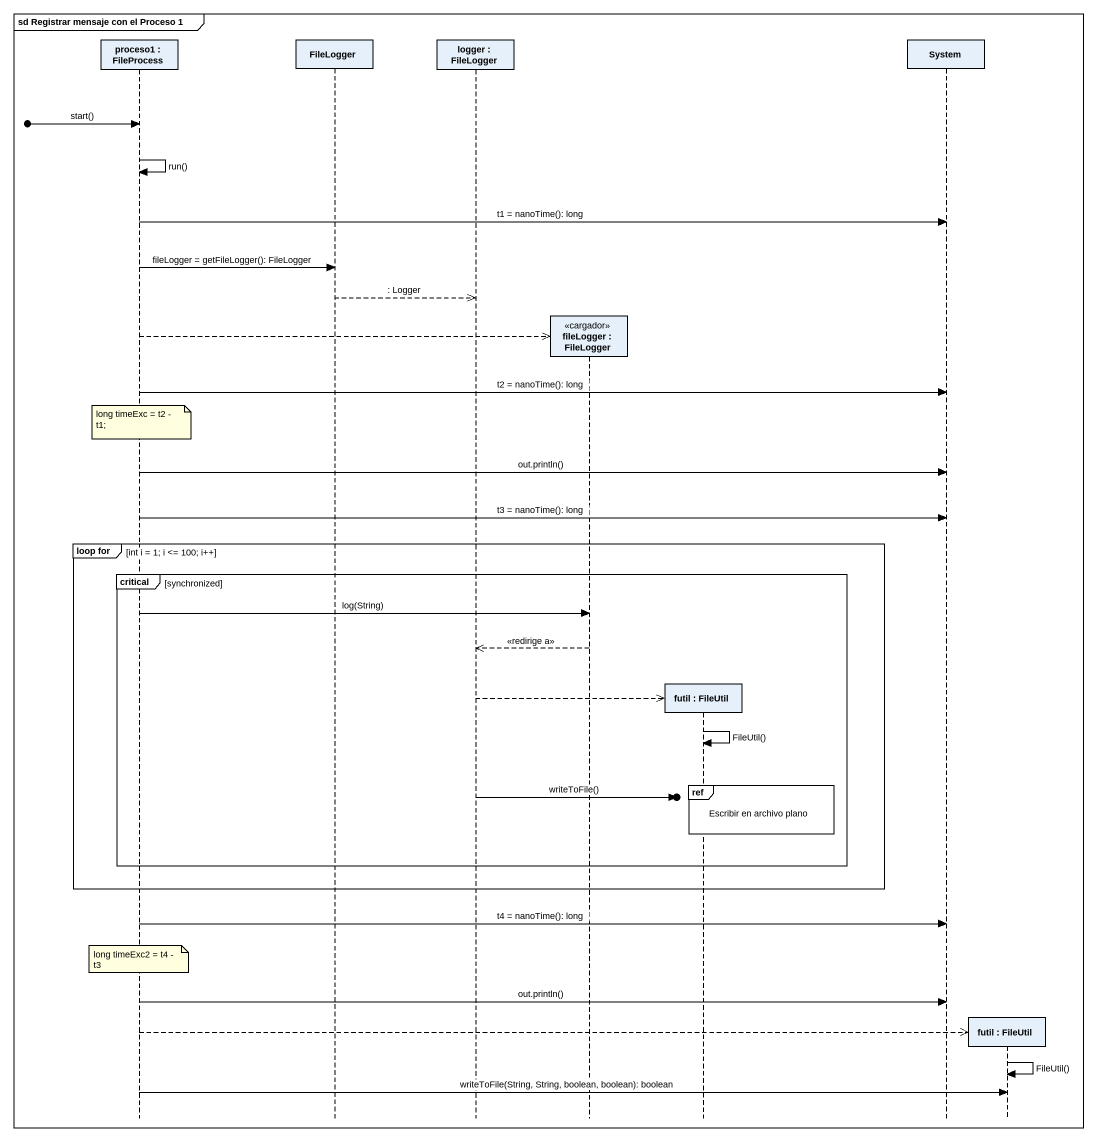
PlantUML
@startuml
mainframe sd Registrar mensaje con el Proceso 1
hide footbox
participant "proceso1 : FileProcess" as proceso1
participant FileLogger
participant "logger : FileLogger" as logger
participant "fileLogger : FileLogger" as fileLogger <<cargador>>
participant "futil : FileUtil" as futil
participant System
participant "futil : FileUtil" as futil_2

[o-> proceso1 : start()
proceso1 -> proceso1 : run()
proceso1 -> System : t1 = nanoTime(): long
proceso1 -> FileLogger : fileLogger = getFileLogger(): FileLogger
FileLogger -->> logger : : Logger
proceso1 -->> fileLogger **
proceso1 -> System : t2 = nanoTime(): long
note over proceso1 : long timeExc = t2 - t1;
proceso1 -> System : out.println()
proceso1 -> System : t3 = nanoTime(): long
group loop for [int i = 1; i <= 100; i++]
  critical synchronized
    proceso1 -> fileLogger : log(String)
    fileLogger -->> logger : <<redirige a>>
    logger -->> futil **
    futil -> futil : FileUtil()
    ref over futil : Escribir en archivo plano
    logger ->o] : writeToFile()
  end
end
proceso1 -> System : t4 = nanoTime(): long
note over proceso1 : long timeExc2 = t4 - t3
proceso1 -> System : out.println()
proceso1 -->> futil_2 **
futil_2 -> futil_2 : FileUtil()
proceso1 -> futil_2 : writeToFile(String, String, boolean, boolean): boolean
@enduml
